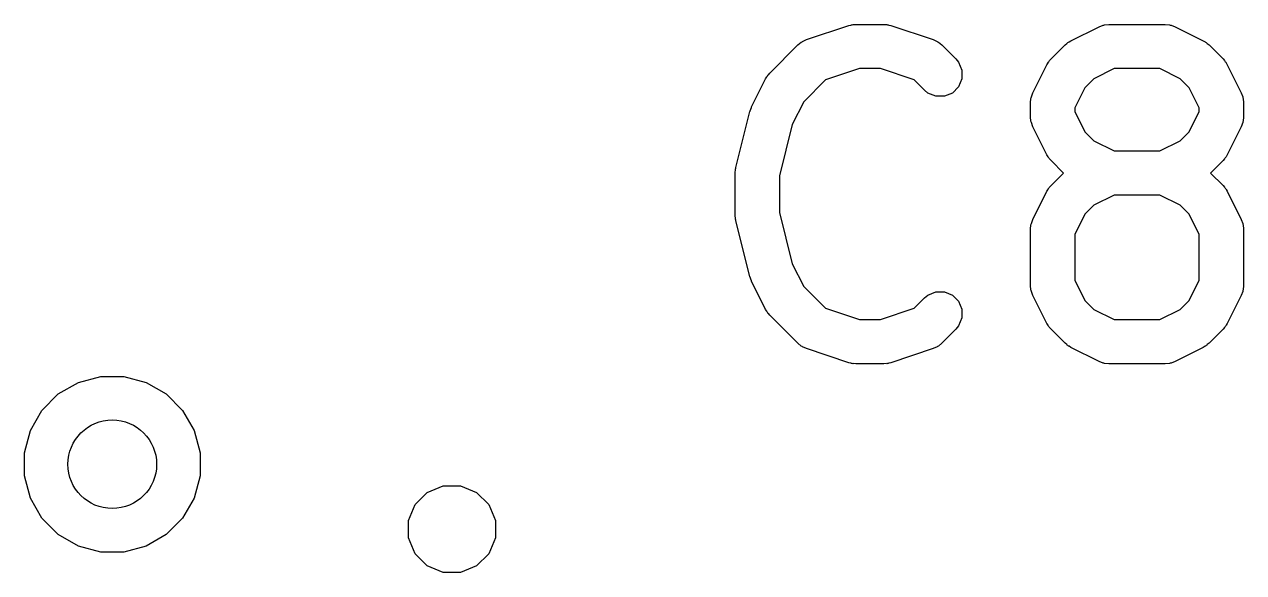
# Model space of a CAD drawing. Header units: inches. Extents: x 1.3 to 5.24, y -7.03 to -1.12.
# Drawn here: x 1.6615 to 1.824, y -3.1837 to -3.1106 of the extents above; entities that cross this region are included whole.
import ezdxf

# ---------------------------------------------------------------- set-up
doc = ezdxf.new("R2010")
doc.units = ezdxf.units.IN
doc.header["$MEASUREMENT"] = 0
for name, color, linetype, true_color in [('B.Cu', 153, 'CONTINUOUS', 0x4d7fc4), ('F.Cu', 13, 'CONTINUOUS', 0xc83434), ('F.Silkscreen', 41, 'CONTINUOUS', 0xf2eda1), ('In1.Cu', 91, 'CONTINUOUS', 0x7fc87f), ('In2.Cu', 33, 'CONTINUOUS', 0xce7d2c)]:
    doc.layers.add(name, color=color, linetype=linetype, true_color=true_color)

msp = doc.modelspace()

# ---------------------------------------------------------------- linework, layer by layer
at = {"layer": 'B.Cu'}
msp.add_circle((1.67323, -3.16929), 0.00591, dxfattribs=at)
at = {"layer": 'F.Cu'}
msp.add_circle((1.67323, -3.16929), 0.00591, dxfattribs=at)
at = {"layer": 'F.Silkscreen', "linetype": 'CONTINUOUS'}
for p, q in [((1.77141, -3.11077), (1.7717, -3.11071)), ((1.7717, -3.11071), (1.77177, -3.11068)), ((1.77177, -3.11068), (1.77188, -3.11067)), ((1.77188, -3.11067), (1.77198, -3.11065)), ((1.77198, -3.11065), (1.77206, -3.11065)), ((1.77206, -3.11065), (1.77235, -3.11062)), ((1.77235, -3.11062), (1.7761, -3.11062)), ((1.7761, -3.11062), (1.77639, -3.11065)), ((1.77639, -3.11065), (1.77647, -3.11065)), ((1.77647, -3.11065), (1.77657, -3.11067)), ((1.77657, -3.11067), (1.77667, -3.11068)), ((1.77667, -3.11068), (1.77674, -3.11071)), ((1.77674, -3.11071), (1.77703, -3.11077)), ((1.80477, -3.11093), (1.80531, -3.11073)), ((1.80531, -3.11073), (1.80542, -3.11072)), ((1.80542, -3.11072), (1.80552, -3.11068)), ((1.80552, -3.11068), (1.80609, -3.11062)), ((1.80609, -3.11062), (1.81359, -3.11062)), ((1.81359, -3.11062), (1.81417, -3.11068)), ((1.81417, -3.11068), (1.81427, -3.11072)), ((1.81427, -3.11072), (1.81437, -3.11073)), ((1.81437, -3.11073), (1.81491, -3.11093)), ((1.76579, -3.11265), (1.77141, -3.11077)), ((1.77703, -3.11077), (1.78265, -3.11265)), ((1.80102, -3.11281), (1.80477, -3.11093)), ((1.81491, -3.11093), (1.81866, -3.11281)), ((1.76089, -3.11711), (1.76463, -3.11336)), ((1.76463, -3.11336), (1.76508, -3.113)), ((1.76508, -3.113), (1.76518, -3.11295)), ((1.76518, -3.11295), (1.76526, -3.11289)), ((1.76526, -3.11289), (1.76579, -3.11265)), ((1.78265, -3.11265), (1.78318, -3.11289)), ((1.78318, -3.11289), (1.78326, -3.11295)), ((1.78326, -3.11295), (1.78336, -3.113)), ((1.78336, -3.113), (1.78381, -3.11336)), ((1.78381, -3.11336), (1.78568, -3.11524)), ((1.79838, -3.11524), (1.80026, -3.11336)), ((1.80026, -3.11336), (1.80048, -3.11318)), ((1.80048, -3.11318), (1.80053, -3.11312)), ((1.80053, -3.11312), (1.80062, -3.11306)), ((1.80062, -3.11306), (1.8007, -3.113)), ((1.8007, -3.113), (1.80077, -3.11297)), ((1.80077, -3.11297), (1.80102, -3.11281)), ((1.81866, -3.11281), (1.81891, -3.11297)), ((1.81891, -3.11297), (1.81898, -3.113)), ((1.81898, -3.113), (1.81906, -3.11306)), ((1.81906, -3.11306), (1.81915, -3.11312)), ((1.81915, -3.11312), (1.8192, -3.11318)), ((1.8192, -3.11318), (1.81943, -3.11336)), ((1.81943, -3.11336), (1.8213, -3.11524)), ((1.78568, -3.11524), (1.78605, -3.11568)), ((1.79801, -3.11568), (1.79808, -3.1156)), ((1.79808, -3.1156), (1.79814, -3.11551)), ((1.79814, -3.11551), (1.79819, -3.11546)), ((1.79819, -3.11546), (1.79838, -3.11524)), ((1.8213, -3.11524), (1.82149, -3.11546)), ((1.82149, -3.11546), (1.82155, -3.11551)), ((1.82155, -3.11551), (1.8216, -3.1156)), ((1.8216, -3.1156), (1.82167, -3.11568)), ((1.7607, -3.11734), (1.76089, -3.11711)), ((1.77283, -3.11653), (1.76832, -3.11803)), ((1.77562, -3.11653), (1.77283, -3.11653)), ((1.78013, -3.11803), (1.77562, -3.11653)), ((1.78605, -3.11568), (1.78649, -3.11675)), ((1.78649, -3.11675), (1.78649, -3.1179)), ((1.79595, -3.11975), (1.79783, -3.116)), ((1.79783, -3.116), (1.79798, -3.11576)), ((1.79798, -3.11576), (1.79801, -3.11568)), ((1.80679, -3.11653), (1.80409, -3.11788)), ((1.81289, -3.11653), (1.80679, -3.11653)), ((1.81559, -3.11788), (1.81289, -3.11653)), ((1.82167, -3.11568), (1.8217, -3.11576)), ((1.8217, -3.11576), (1.82186, -3.116)), ((1.82186, -3.116), (1.82373, -3.11975)), ((1.75846, -3.12163), (1.76033, -3.11788)), ((1.76033, -3.11788), (1.76049, -3.11763)), ((1.76049, -3.11763), (1.76052, -3.11756)), ((1.76052, -3.11756), (1.76058, -3.11748)), ((1.76058, -3.11748), (1.76064, -3.11739)), ((1.76064, -3.11739), (1.7607, -3.11734)), ((1.76832, -3.11803), (1.7654, -3.12095)), ((1.78151, -3.11941), (1.78013, -3.11803)), ((1.78649, -3.1179), (1.78605, -3.11897)), ((1.80409, -3.11788), (1.8029, -3.11907)), ((1.81679, -3.11907), (1.81559, -3.11788)), ((1.78196, -3.11978), (1.78151, -3.11941)), ((1.78302, -3.12022), (1.78196, -3.11978)), ((1.78417, -3.12022), (1.78302, -3.12022)), ((1.78524, -3.11978), (1.78417, -3.12022)), ((1.78605, -3.11897), (1.78524, -3.11978)), ((1.7957, -3.1205), (1.79574, -3.1204)), ((1.79574, -3.1204), (1.79575, -3.12029)), ((1.79575, -3.12029), (1.79595, -3.11975)), ((1.8029, -3.11907), (1.80155, -3.12177)), ((1.81814, -3.12177), (1.81679, -3.11907)), ((1.82373, -3.11975), (1.82394, -3.12029)), ((1.82394, -3.12029), (1.82395, -3.1204)), ((1.82395, -3.1204), (1.82399, -3.1205)), ((1.75825, -3.12217), (1.75834, -3.12193)), ((1.75834, -3.12193), (1.75843, -3.12169)), ((1.75843, -3.12169), (1.75844, -3.12167)), ((1.75844, -3.12167), (1.75846, -3.12163)), ((1.7654, -3.12095), (1.76388, -3.12398)), ((1.79564, -3.12107), (1.7957, -3.1205)), ((1.79564, -3.12295), (1.79564, -3.12107)), ((1.80155, -3.12177), (1.80155, -3.12225)), ((1.81814, -3.12225), (1.81814, -3.12177)), ((1.82399, -3.1205), (1.82404, -3.12107)), ((1.82404, -3.12107), (1.82404, -3.12295)), ((1.75636, -3.12973), (1.75823, -3.12223)), ((1.75823, -3.12223), (1.75825, -3.12219)), ((1.75825, -3.12219), (1.75825, -3.12217)), ((1.7957, -3.12353), (1.79564, -3.12295)), ((1.79574, -3.12362), (1.7957, -3.12353)), ((1.79575, -3.12373), (1.79574, -3.12362)), ((1.79595, -3.12427), (1.79575, -3.12373)), ((1.80155, -3.12225), (1.8029, -3.12495)), ((1.81679, -3.12495), (1.81814, -3.12225)), ((1.82394, -3.12373), (1.82373, -3.12427)), ((1.82395, -3.12362), (1.82394, -3.12373)), ((1.82399, -3.12353), (1.82395, -3.12362)), ((1.82404, -3.12295), (1.82399, -3.12353)), ((1.76388, -3.12398), (1.76218, -3.13081)), ((1.79783, -3.12802), (1.79595, -3.12427)), ((1.8029, -3.12495), (1.80409, -3.12615)), ((1.81559, -3.12615), (1.81679, -3.12495)), ((1.82373, -3.12427), (1.82186, -3.12802)), ((1.80409, -3.12615), (1.80679, -3.1275)), ((1.81289, -3.1275), (1.81559, -3.12615)), ((1.79798, -3.12827), (1.79783, -3.12802)), ((1.79801, -3.12834), (1.79798, -3.12827)), ((1.79808, -3.12842), (1.79801, -3.12834)), ((1.79814, -3.12851), (1.79808, -3.12842)), ((1.79819, -3.12856), (1.79814, -3.12851)), ((1.79838, -3.12879), (1.79819, -3.12856)), ((1.80679, -3.1275), (1.81289, -3.1275)), ((1.82149, -3.12856), (1.8213, -3.12879)), ((1.82155, -3.12851), (1.82149, -3.12856)), ((1.8216, -3.12842), (1.82155, -3.12851)), ((1.82167, -3.12834), (1.8216, -3.12842)), ((1.8217, -3.12827), (1.82167, -3.12834)), ((1.82186, -3.12802), (1.8217, -3.12827)), ((1.75627, -3.1303), (1.75631, -3.13009)), ((1.75631, -3.13009), (1.75633, -3.12987)), ((1.75633, -3.12987), (1.75634, -3.12983)), ((1.75634, -3.12983), (1.75636, -3.12973)), ((1.80004, -3.13045), (1.79838, -3.12879)), ((1.8213, -3.12879), (1.81964, -3.13045)), ((1.75628, -3.13035), (1.75627, -3.1303)), ((1.75627, -3.13045), (1.75628, -3.13035)), ((1.75627, -3.13607), (1.75627, -3.13045)), ((1.76218, -3.13081), (1.76218, -3.13571)), ((1.79838, -3.13211), (1.80004, -3.13045)), ((1.81964, -3.13045), (1.8213, -3.13211)), ((1.79595, -3.13663), (1.79783, -3.13288)), ((1.79783, -3.13288), (1.79798, -3.13263)), ((1.79798, -3.13263), (1.79801, -3.13256)), ((1.79801, -3.13256), (1.79808, -3.13248)), ((1.79808, -3.13248), (1.79814, -3.13239)), ((1.79814, -3.13239), (1.79819, -3.13234)), ((1.79819, -3.13234), (1.79838, -3.13211)), ((1.80679, -3.1334), (1.80409, -3.13475)), ((1.81289, -3.1334), (1.80679, -3.1334)), ((1.81559, -3.13475), (1.81289, -3.1334)), ((1.8213, -3.13211), (1.82149, -3.13234)), ((1.82149, -3.13234), (1.82155, -3.13239)), ((1.82155, -3.13239), (1.8216, -3.13248)), ((1.8216, -3.13248), (1.82167, -3.13256)), ((1.82167, -3.13256), (1.8217, -3.13263)), ((1.8217, -3.13263), (1.82186, -3.13288)), ((1.82186, -3.13288), (1.82373, -3.13663)), ((1.80409, -3.13475), (1.8029, -3.13595)), ((1.81679, -3.13595), (1.81559, -3.13475)), ((1.75628, -3.13617), (1.75627, -3.13607)), ((1.75627, -3.13622), (1.75628, -3.13617)), ((1.75631, -3.13643), (1.75627, -3.13622)), ((1.75633, -3.13665), (1.75631, -3.13643)), ((1.75634, -3.13669), (1.75633, -3.13665)), ((1.75636, -3.13679), (1.75634, -3.13669)), ((1.76218, -3.13571), (1.76388, -3.14254)), ((1.79575, -3.13717), (1.79595, -3.13663)), ((1.8029, -3.13595), (1.80155, -3.13864)), ((1.81814, -3.13864), (1.81679, -3.13595)), ((1.82373, -3.13663), (1.82394, -3.13717)), ((1.75823, -3.14429), (1.75636, -3.13679)), ((1.79564, -3.13795), (1.7957, -3.13737)), ((1.79564, -3.14545), (1.79564, -3.13795)), ((1.7957, -3.13737), (1.79574, -3.13727)), ((1.79574, -3.13727), (1.79575, -3.13717)), ((1.82394, -3.13717), (1.82395, -3.13727)), ((1.82395, -3.13727), (1.82399, -3.13737)), ((1.82399, -3.13737), (1.82404, -3.13795)), ((1.82404, -3.13795), (1.82404, -3.14545)), ((1.80155, -3.13864), (1.80155, -3.14475)), ((1.81814, -3.14475), (1.81814, -3.13864)), ((1.76388, -3.14254), (1.7654, -3.14557)), ((1.75825, -3.14433), (1.75823, -3.14429)), ((1.75825, -3.14435), (1.75825, -3.14433)), ((1.75834, -3.14459), (1.75825, -3.14435)), ((1.75843, -3.14483), (1.75834, -3.14459)), ((1.75844, -3.14485), (1.75843, -3.14483)), ((1.75846, -3.14489), (1.75844, -3.14485)), ((1.80155, -3.14475), (1.8029, -3.14745)), ((1.81679, -3.14745), (1.81814, -3.14475)), ((1.76033, -3.14864), (1.75846, -3.14489)), ((1.7654, -3.14557), (1.76832, -3.14849)), ((1.78196, -3.14674), (1.78302, -3.1463)), ((1.78302, -3.1463), (1.78417, -3.1463)), ((1.78417, -3.1463), (1.78524, -3.14674)), ((1.7957, -3.14602), (1.79564, -3.14545)), ((1.79574, -3.14612), (1.7957, -3.14602)), ((1.79575, -3.14623), (1.79574, -3.14612)), ((1.79595, -3.14677), (1.79575, -3.14623)), ((1.82394, -3.14623), (1.82373, -3.14677)), ((1.82395, -3.14612), (1.82394, -3.14623)), ((1.82399, -3.14602), (1.82395, -3.14612)), ((1.82404, -3.14545), (1.82399, -3.14602)), ((1.78013, -3.14849), (1.78151, -3.14711)), ((1.78151, -3.14711), (1.78196, -3.14674)), ((1.78524, -3.14674), (1.78605, -3.14756)), ((1.78605, -3.14756), (1.78649, -3.14862)), ((1.79783, -3.15052), (1.79595, -3.14677)), ((1.8029, -3.14745), (1.80409, -3.14864)), ((1.81559, -3.14864), (1.81679, -3.14745)), ((1.82373, -3.14677), (1.82186, -3.15052)), ((1.76049, -3.14889), (1.76033, -3.14864)), ((1.76052, -3.14896), (1.76049, -3.14889)), ((1.76058, -3.14904), (1.76052, -3.14896)), ((1.76064, -3.14913), (1.76058, -3.14904)), ((1.7607, -3.14918), (1.76064, -3.14913)), ((1.76089, -3.14941), (1.7607, -3.14918)), ((1.76463, -3.15316), (1.76089, -3.14941)), ((1.76832, -3.14849), (1.77283, -3.14999)), ((1.77562, -3.14999), (1.78013, -3.14849)), ((1.78649, -3.14862), (1.78649, -3.14977)), ((1.80409, -3.14864), (1.80679, -3.14999)), ((1.81289, -3.14999), (1.81559, -3.14864)), ((1.77283, -3.14999), (1.77562, -3.14999)), ((1.78568, -3.15128), (1.78381, -3.15316)), ((1.78605, -3.15084), (1.78568, -3.15128)), ((1.78649, -3.14977), (1.78605, -3.15084)), ((1.79798, -3.15076), (1.79783, -3.15052)), ((1.79801, -3.15084), (1.79798, -3.15076)), ((1.79808, -3.15092), (1.79801, -3.15084)), ((1.79814, -3.15101), (1.79808, -3.15092)), ((1.79819, -3.15106), (1.79814, -3.15101)), ((1.79838, -3.15128), (1.79819, -3.15106)), ((1.80026, -3.15316), (1.79838, -3.15128)), ((1.80679, -3.14999), (1.81289, -3.14999)), ((1.8213, -3.15128), (1.81943, -3.15316)), ((1.82149, -3.15106), (1.8213, -3.15128)), ((1.82155, -3.15101), (1.82149, -3.15106)), ((1.8216, -3.15092), (1.82155, -3.15101)), ((1.82167, -3.15084), (1.8216, -3.15092)), ((1.8217, -3.15076), (1.82167, -3.15084)), ((1.82186, -3.15052), (1.8217, -3.15076)), ((1.76508, -3.15353), (1.76463, -3.15316)), ((1.76518, -3.15357), (1.76508, -3.15353)), ((1.76526, -3.15364), (1.76518, -3.15357)), ((1.76579, -3.15387), (1.76526, -3.15364)), ((1.77141, -3.15575), (1.76579, -3.15387)), ((1.78265, -3.15387), (1.77703, -3.15575)), ((1.78318, -3.15364), (1.78265, -3.15387)), ((1.78326, -3.15357), (1.78318, -3.15364)), ((1.78336, -3.15353), (1.78326, -3.15357)), ((1.78381, -3.15316), (1.78336, -3.15353)), ((1.80048, -3.15334), (1.80026, -3.15316)), ((1.80053, -3.1534), (1.80048, -3.15334)), ((1.80062, -3.15346), (1.80053, -3.1534)), ((1.8007, -3.15353), (1.80062, -3.15346)), ((1.80077, -3.15356), (1.8007, -3.15353)), ((1.80102, -3.15371), (1.80077, -3.15356)), ((1.80477, -3.15559), (1.80102, -3.15371)), ((1.81866, -3.15371), (1.81491, -3.15559)), ((1.81891, -3.15356), (1.81866, -3.15371)), ((1.81898, -3.15353), (1.81891, -3.15356)), ((1.81906, -3.15346), (1.81898, -3.15353)), ((1.81915, -3.1534), (1.81906, -3.15346)), ((1.8192, -3.15334), (1.81915, -3.1534)), ((1.81943, -3.15316), (1.8192, -3.15334)), ((1.7717, -3.15581), (1.77141, -3.15575)), ((1.77177, -3.15584), (1.7717, -3.15581)), ((1.77188, -3.15585), (1.77177, -3.15584)), ((1.77198, -3.15588), (1.77188, -3.15585)), ((1.77206, -3.15587), (1.77198, -3.15588)), ((1.77235, -3.1559), (1.77206, -3.15587)), ((1.7761, -3.1559), (1.77235, -3.1559)), ((1.77639, -3.15587), (1.7761, -3.1559)), ((1.77647, -3.15588), (1.77639, -3.15587)), ((1.77657, -3.15585), (1.77647, -3.15588)), ((1.77667, -3.15584), (1.77657, -3.15585)), ((1.77674, -3.15581), (1.77667, -3.15584)), ((1.77703, -3.15575), (1.77674, -3.15581)), ((1.80531, -3.15579), (1.80477, -3.15559)), ((1.80542, -3.1558), (1.80531, -3.15579)), ((1.80552, -3.15584), (1.80542, -3.1558)), ((1.80609, -3.1559), (1.80552, -3.15584)), ((1.81359, -3.1559), (1.80609, -3.1559)), ((1.81417, -3.15584), (1.81359, -3.1559)), ((1.81427, -3.1558), (1.81417, -3.15584)), ((1.81437, -3.15579), (1.81427, -3.1558)), ((1.81491, -3.15559), (1.81437, -3.15579)), ((1.71522, -3.17304), (1.71735, -3.17216)), ((1.71735, -3.17216), (1.71966, -3.17216)), ((1.71966, -3.17216), (1.72178, -3.17304)), ((1.71359, -3.17467), (1.71522, -3.17304)), ((1.72178, -3.17304), (1.72341, -3.17467)), ((1.71271, -3.1768), (1.71359, -3.17467)), ((1.72341, -3.17467), (1.7243, -3.1768)), ((1.71271, -3.1791), (1.71271, -3.1768)), ((1.7243, -3.1768), (1.7243, -3.1791)), ((1.71359, -3.18123), (1.71271, -3.1791)), ((1.7243, -3.1791), (1.72341, -3.18123)), ((1.71522, -3.18286), (1.71359, -3.18123)), ((1.72341, -3.18123), (1.72178, -3.18286)), ((1.71735, -3.18374), (1.71522, -3.18286)), ((1.71966, -3.18374), (1.71735, -3.18374)), ((1.72178, -3.18286), (1.71966, -3.18374))]:
    msp.add_line(p, q, dxfattribs=at)
at = {"layer": 'In1.Cu', "linetype": 'CONTINUOUS'}
for p, q in [((1.66871, -3.15838), (1.67169, -3.15758)), ((1.67169, -3.15758), (1.67477, -3.15758)), ((1.67477, -3.15758), (1.67775, -3.15838)), ((1.66604, -3.15992), (1.66871, -3.15838)), ((1.67775, -3.15838), (1.68042, -3.15992)), ((1.66386, -3.1621), (1.66604, -3.15992)), ((1.68042, -3.15992), (1.6826, -3.1621)), ((1.66232, -3.16477), (1.66386, -3.1621)), ((1.6826, -3.1621), (1.68414, -3.16477)), ((1.66152, -3.16775), (1.66232, -3.16477)), ((1.68414, -3.16477), (1.68494, -3.16775)), ((1.66152, -3.17083), (1.66152, -3.16775)), ((1.68494, -3.16775), (1.68494, -3.17083)), ((1.66232, -3.17381), (1.66152, -3.17083)), ((1.68494, -3.17083), (1.68414, -3.17381)), ((1.66386, -3.17648), (1.66232, -3.17381)), ((1.68414, -3.17381), (1.6826, -3.17648)), ((1.66604, -3.17866), (1.66386, -3.17648)), ((1.6826, -3.17648), (1.68042, -3.17866)), ((1.66871, -3.1802), (1.66604, -3.17866)), ((1.68042, -3.17866), (1.67775, -3.1802)), ((1.67169, -3.181), (1.66871, -3.1802)), ((1.67775, -3.1802), (1.67477, -3.181)), ((1.67477, -3.181), (1.67169, -3.181))]:
    msp.add_line(p, q, dxfattribs=at)
at = {"layer": 'In1.Cu'}
msp.add_circle((1.67323, -3.16929), 0.00591, dxfattribs=at)
at = {"layer": 'In2.Cu', "linetype": 'CONTINUOUS'}
for p, q in [((1.66871, -3.15838), (1.67169, -3.15758)), ((1.67169, -3.15758), (1.67477, -3.15758)), ((1.67477, -3.15758), (1.67775, -3.15838)), ((1.66604, -3.15992), (1.66871, -3.15838)), ((1.67775, -3.15838), (1.68042, -3.15992)), ((1.66386, -3.1621), (1.66604, -3.15992)), ((1.68042, -3.15992), (1.6826, -3.1621)), ((1.66232, -3.16477), (1.66386, -3.1621)), ((1.6826, -3.1621), (1.68414, -3.16477)), ((1.66152, -3.16775), (1.66232, -3.16477)), ((1.68414, -3.16477), (1.68494, -3.16775)), ((1.66152, -3.17083), (1.66152, -3.16775)), ((1.68494, -3.16775), (1.68494, -3.17083)), ((1.66232, -3.17381), (1.66152, -3.17083)), ((1.68494, -3.17083), (1.68414, -3.17381)), ((1.66386, -3.17648), (1.66232, -3.17381)), ((1.68414, -3.17381), (1.6826, -3.17648)), ((1.66604, -3.17866), (1.66386, -3.17648)), ((1.6826, -3.17648), (1.68042, -3.17866)), ((1.66871, -3.1802), (1.66604, -3.17866)), ((1.68042, -3.17866), (1.67775, -3.1802)), ((1.67169, -3.181), (1.66871, -3.1802)), ((1.67775, -3.1802), (1.67477, -3.181)), ((1.67477, -3.181), (1.67169, -3.181))]:
    msp.add_line(p, q, dxfattribs=at)
at = {"layer": 'In2.Cu'}
msp.add_circle((1.67323, -3.16929), 0.00591, dxfattribs=at)

doc.saveas('drawing.dxf')
